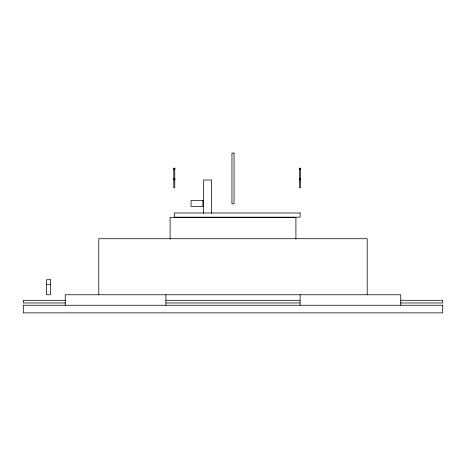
<?xml version="1.0" encoding="UTF-8"?>
<svg xmlns="http://www.w3.org/2000/svg" width="466" height="466" viewBox="0 0 466 466"><rect width="100%" height="100%" fill="white"/><g stroke="black" fill="none" stroke-linecap="round" stroke-linejoin="round"><path stroke-width="0.7" d="M46.559 284.283L50.369 284.283M65.531 300.296L23.3 300.296L23.3 302.964L65.531 302.964M166.013 300.296L299.988 300.296M400.469 300.296L442.7 300.296L442.7 302.964L400.469 302.964M166.013 302.964L299.988 302.964M400.76 305.253L400.76 294.768L65.24 294.768L65.24 305.253M367.208 294.768L367.208 238.72L98.792 238.72L98.792 294.768M300.104 294.768L300.104 305.253M295.91 239.07L295.91 217.366L170.09 217.366L170.09 239.07M211.651 213.416L211.651 180.004L203.642 180.004L203.642 213.416M165.896 294.768L165.896 305.253M234.049 153.122L231.952 153.122L231.952 203.834L234.049 203.834L234.049 153.122M174.855 168.185L173.713 168.185L173.713 169.327L174.855 169.327L174.855 168.185M300.675 168.185L299.533 168.185L299.533 169.327L300.675 169.327L300.675 168.185M174.762 168.756L173.806 168.756L173.806 187.821L174.762 187.821L174.762 168.756M300.582 168.756L299.626 168.756L299.626 187.821L300.582 187.821L300.582 168.756M174.855 178.67L173.713 178.67L173.713 179.812L174.855 179.812L174.855 178.67M300.675 178.67L299.533 178.67L299.533 179.812L300.675 179.812L300.675 178.67M202.879 200.403L191.06 200.403L191.06 206.502L202.879 206.502L202.879 200.403M300.104 212.985L174.284 212.985L174.284 217.179L300.104 217.179L300.104 212.985M50.369 279.705L46.559 279.705L46.559 294.768L50.369 294.768L50.369 279.705M442.7 305.253L23.3 305.253L23.3 312.878L442.7 312.878L442.7 305.253"/></g></svg>
